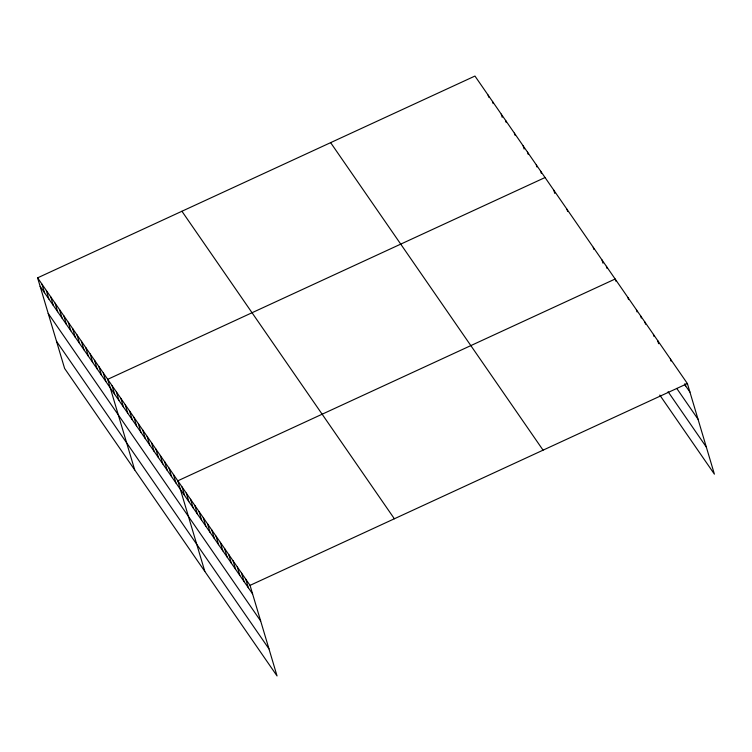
<?xml version="1.0" encoding="UTF-8"?>
<svg xmlns="http://www.w3.org/2000/svg" width="752" height="752" viewBox="0 0 752 752"><rect width="100%" height="100%" fill="white"/><g stroke="black" fill="none" stroke-linecap="round" stroke-linejoin="round"><path stroke-width="1.13" d="M37.6 277.845L250.04 585.366L277.046 675.945L64.606 368.433L37.6 277.845L474.954 76.055L687.394 383.567L714.4 474.155L659.777 395.073M545.059 177.528L107.705 379.328L134.711 469.915M250.04 585.366L687.394 383.567M684.47 384.187L689.941 392.093M676.762 388.417L698.006 419.174M668.086 391.717L706.325 447.073M330.626 142.645L543.066 450.157M181.928 211.256L394.368 518.767M40.138 286.371L252.578 593.892M48.213 313.452L260.653 620.964M56.532 341.352L268.972 648.873M685.053 383.811L685.692 385.936M670.399 358.967L671.038 361.101M657.652 340.515L658.611 343.711M653.403 334.367L654.043 336.492M644.906 322.063L645.545 324.197M640.657 315.915L641.296 318.049M636.408 309.768L637.047 311.892M627.911 297.463L628.55 299.597M615.803 281.145L615.164 279.011L177.81 480.81L204.817 571.388M606.403 266.33L607.043 268.455M602.023 259.985L602.972 263.181M593.262 247.295L593.892 249.429M566.97 209.244L567.6 211.378M553.82 190.218L554.779 193.414M540.679 171.193L541.318 173.317M536.298 164.848L536.937 166.982M527.537 152.158L528.167 154.292M523.157 145.822L524.106 149.018M514.387 133.132L515.026 135.266M505.626 120.452L506.265 122.576M501.246 114.107L502.195 117.303M492.485 101.426L493.115 103.55M488.104 95.081L488.734 97.215M245.791 579.219L248.329 587.735M241.542 573.062L244.08 581.587M237.294 566.914L239.832 575.44M233.045 560.766L235.583 569.283M228.796 554.609L231.334 563.135M224.547 548.462L227.085 556.988M220.298 542.314L222.836 550.84M216.05 536.167L218.588 544.683M211.801 530.01L214.339 538.535M207.552 523.862L210.09 532.388M203.303 517.714L205.841 526.231M199.054 511.557L201.592 520.083M194.806 505.41L197.344 513.936M190.557 499.262L193.095 507.788M186.308 493.115L188.846 501.631M182.059 486.958L184.597 495.483M173.43 474.465L175.968 482.991M169.05 468.12L171.588 476.646M164.669 461.784L167.207 470.301M160.289 455.439L162.827 463.965M155.899 449.094L158.446 457.62M151.519 442.759L154.066 451.275M147.138 436.414L149.676 444.94M142.758 430.069L145.296 438.595M138.377 423.724L140.915 432.25M133.997 417.388L136.535 425.905M129.617 411.043L132.155 419.569M125.236 404.698L127.774 413.224M120.846 398.353L123.394 406.879M116.466 392.018L119.013 400.534M112.086 385.673L114.624 394.198M103.325 372.983L105.863 381.508M98.944 366.647L101.482 375.163M94.564 360.302L97.102 368.828M90.184 353.957L92.722 362.483M85.794 347.621L88.341 356.138M81.413 341.276L83.961 349.802M77.033 334.931L79.571 343.457M72.653 328.586L75.191 337.112M68.272 322.251L70.81 330.767M63.892 315.906L66.43 324.432M59.511 309.561L62.049 318.087M55.131 303.216L57.669 311.742M50.741 296.88L53.289 305.397M46.361 290.535L48.908 299.061M41.98 284.19L44.518 292.716"/></g></svg>
